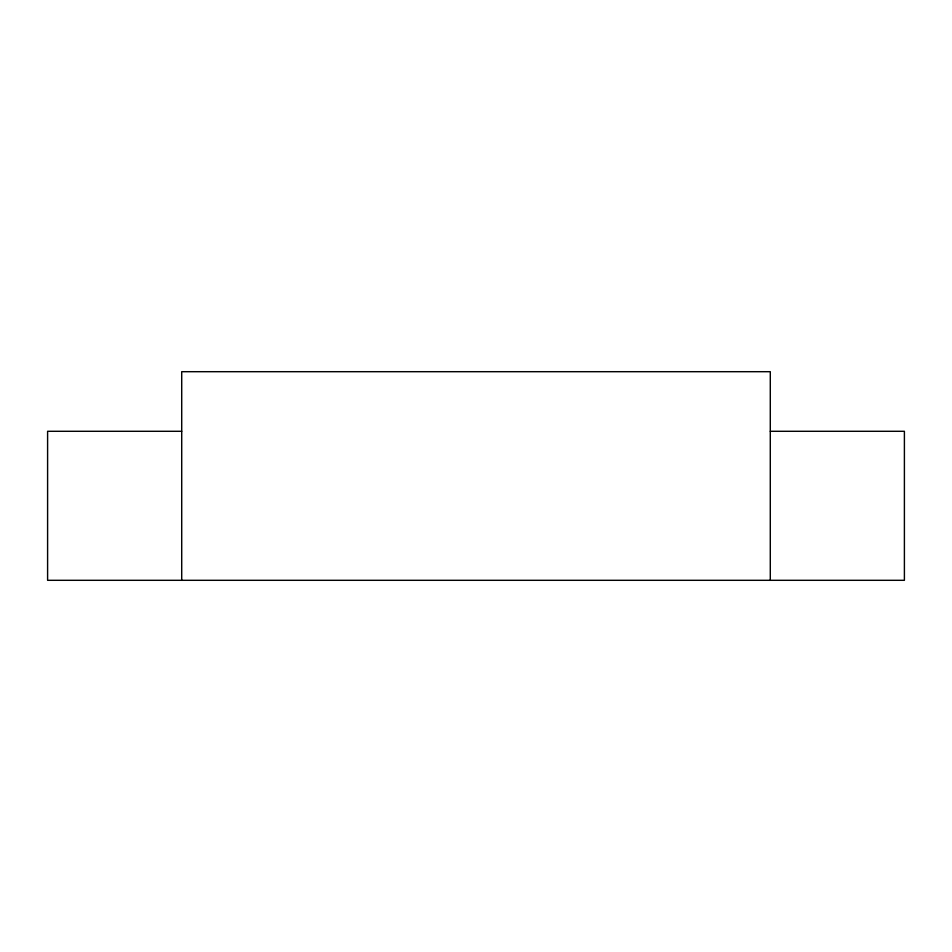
<?xml version="1.0" encoding="UTF-8"?>
<svg xmlns="http://www.w3.org/2000/svg" width="952" height="952" viewBox="0 0 952 952"><rect width="100%" height="100%" fill="white"/><g stroke="black" fill="none" stroke-linecap="round" stroke-linejoin="round"><path stroke-width="1.43" d="M181.713 431.292L47.6 431.292L47.6 580.303L904.4 580.303L904.4 431.292L770.287 431.292M770.287 580.303L770.287 371.697L181.713 371.697L181.713 580.303"/></g></svg>
